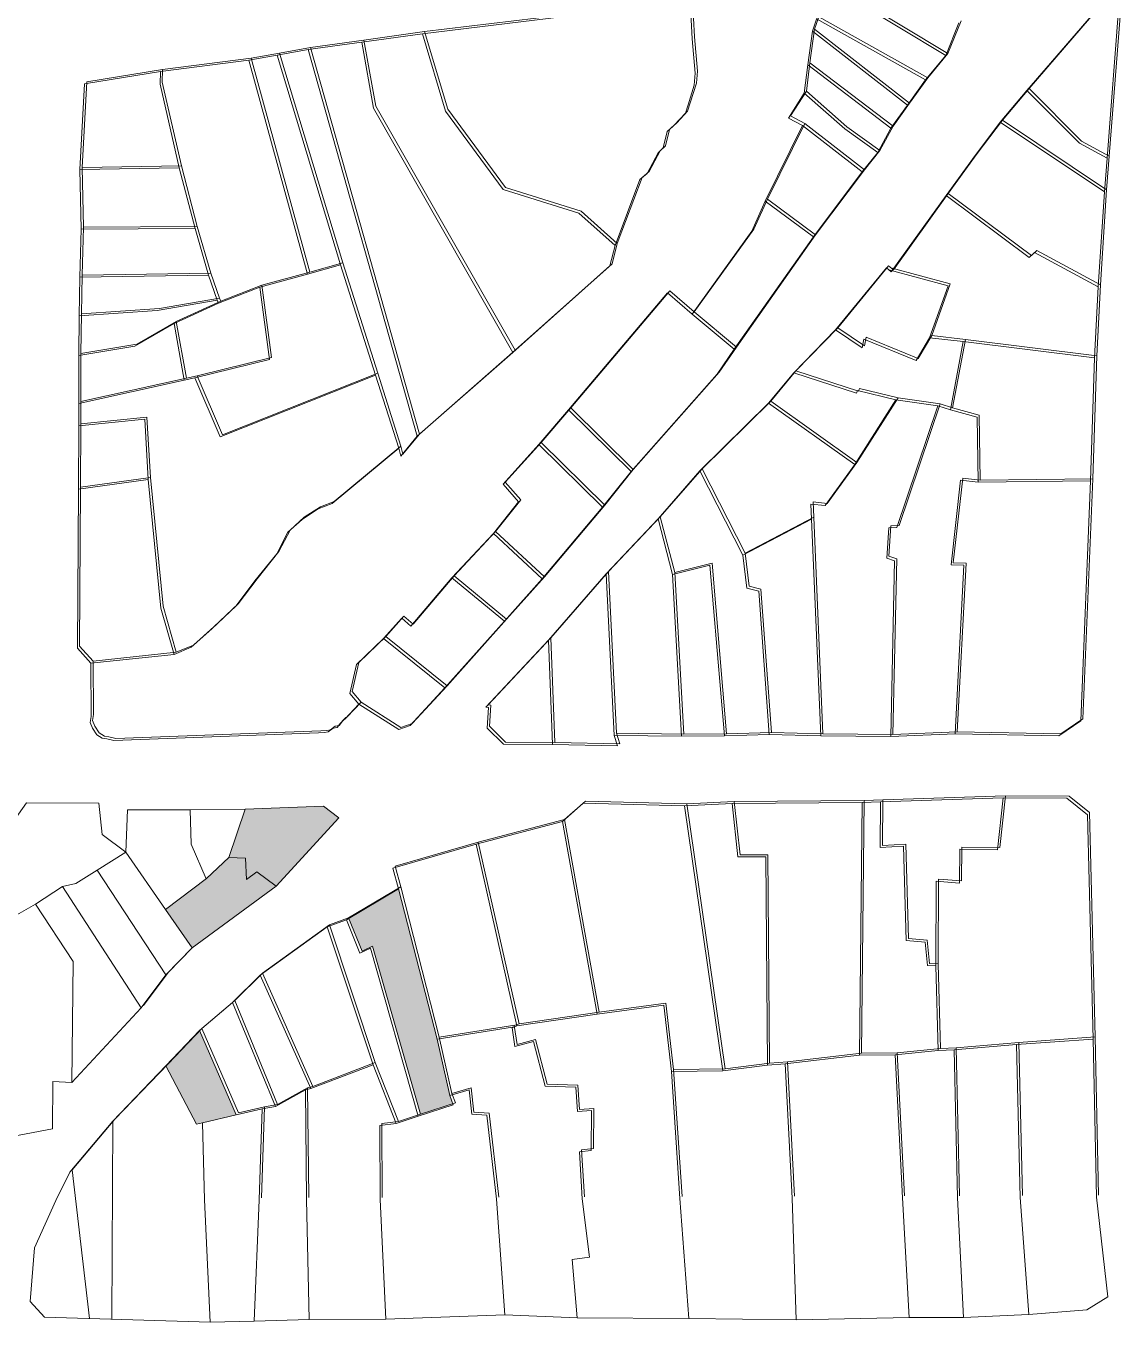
# Model space of a CAD drawing. Header units: millimetres. Extents: x 613231 to 614415, y 1317543 to 1318244.
# Drawn here: x 613948.9 to 614114, y 1317871.2 to 1318066.6 of the extents above; entities that cross this region are included whole.
import ezdxf

# ---------------------------------------------------------------- set-up
doc = ezdxf.new("R2010")
doc.units = ezdxf.units.MM
doc.layers.add('2', color=7, linetype='Continuous')
doc.layers.add('6', color=7, linetype='Continuous')
doc.layers.add('Nivel 2', color=7, linetype='Continuous', lineweight=0)

msp = doc.modelspace()

# ---------------------------------------------------------------- hatches: boundary and pattern name
h = msp.add_hatch(color=9)
h.dxf.hatch_style = 1
h.paths.add_polyline_path([(613975.07858, 1317915.10214), (613970.31751, 1317910.10386), (613970.00087, 1317909.77534), (613974.60751, 1317901.01186), (613975.52151, 1317901.21486), (613980.59951, 1317902.43186)])
h.paths.add_polyline_path([(613845.17951, 1317950.67386), (613828.61528, 1317951.17738), (613829.91451, 1317925.18586), (613845.67675, 1317926.22479)])
h = msp.add_hatch(color=9)
h.dxf.hatch_style = 1
h.paths.add_polyline_path([(613996.04551, 1317947.21786), (613993.76051, 1317948.94486), (613981.92851, 1317948.49186), (613979.46714, 1317941.24805), (613981.98714, 1317941.11805), (613982.12714, 1317937.88805), (613983.69714, 1317939.08805), (613986.62714, 1317936.88805)])
h = msp.add_hatch(color=7)
h.dxf.hatch_style = 1
h.paths.add_polyline_path([(613981.98714, 1317941.11805), (613979.46714, 1317941.24805), (613976.04947, 1317938.00279), (613976.0465, 1317938.00968), (613969.94968, 1317933.38998), (613973.95251, 1317927.62286), (613986.62714, 1317936.88805), (613983.69714, 1317939.08805), (613982.12714, 1317937.88805)])
h = msp.add_hatch(color=9)
h.dxf.hatch_style = 1
h.paths.add_polyline_path([(614005.08151, 1317936.49886), (613997.57528, 1317932.04624), (613999.56951, 1317927.10586), (614001.14351, 1317927.86786), (614008.34951, 1317902.52386), (614013.23842, 1317904.12079), (614012.79451, 1317905.36586), (614010.86651, 1317913.84686)])

# ---------------------------------------------------------------- linework, layer by layer
at = {"lineweight": 0}
msp.add_lwpolyline([(613986.62714, 1317936.88805), (613973.95251, 1317927.62286), (613969.94968, 1317933.38998), (613976.09714, 1317938.04805), (613979.46714, 1317941.24805), (613981.98714, 1317941.11805), (613982.12714, 1317937.88805), (613983.69714, 1317939.08805)], close=True, dxfattribs=at)
at = {"layer": '2', "color": 1, "lineweight": 0}
for p, q in [((614071.01951, 1318072.11986), (614087.57151, 1318062.15986)), ((614068.73351, 1318069.52986), (614067.46351, 1318065.82386)), ((614084.52451, 1318058.45386), (614068.09851, 1318067.67686)), ((614087.57151, 1318062.15986), (614089.55251, 1318067.08486)), ((614008.66051, 1318065.43786), (613999.52051, 1318064.17186)), ((614008.66051, 1318065.43786), (614012.16251, 1318053.75686)), ((614066.75151, 1318060.74486), (614067.46351, 1318065.82386)), ((614067.46351, 1318065.82386), (614081.78151, 1318054.64586)), ((613986.77451, 1318062.19586), (613991.44651, 1318063.05786)), ((613999.52051, 1318064.17186), (613991.44651, 1318063.05786)), ((613991.44651, 1318063.05786), (614007.88751, 1318004.75186)), ((613999.52051, 1318064.17186), (614001.29551, 1318054.21786)), ((613982.50851, 1318061.43586), (613969.15351, 1318059.71386)), ((613982.50851, 1318061.43586), (613986.77451, 1318062.19586)), ((613991.33851, 1318029.18486), (613982.50851, 1318061.43586)), ((613986.77451, 1318062.19586), (613996.31451, 1318030.60486)), ((614066.24351, 1318056.47986), (614066.75151, 1318060.74486)), ((614079.29251, 1318051.19386), (614066.75151, 1318060.74486)), ((614084.52451, 1318058.45386), (614087.57151, 1318062.15986)), ((613969.15351, 1318059.71386), (613969.10251, 1318057.83486)), ((613969.10251, 1318057.83486), (613971.99451, 1318045.18786)), ((614081.78151, 1318054.64586), (614084.52451, 1318058.45386)), ((614095.79551, 1318052.10186), (614099.80851, 1318056.87386)), ((614099.80851, 1318056.87386), (614107.72851, 1318048.94886)), ((614066.24351, 1318056.47986), (614063.85551, 1318052.72286)), ((614072.33551, 1318051.09486), (614066.24351, 1318056.47986)), ((614022.31151, 1318017.39186), (614001.29551, 1318054.21786)), ((614012.16251, 1318053.75686), (614020.84351, 1318041.92086)), ((614081.78151, 1318054.64586), (614079.29251, 1318051.19386)), ((614065.98851, 1318051.60486), (614060.34951, 1318040.17986)), ((614063.85551, 1318052.72286), (614065.98851, 1318051.60486)), ((614074.97451, 1318044.59286), (614065.98851, 1318051.60486)), ((614077.31151, 1318047.53786), (614072.33551, 1318051.09486)), ((614079.29251, 1318051.19386), (614077.31151, 1318047.53786)), ((614095.79551, 1318052.10186), (614091.98651, 1318047.07586)), ((614111.48451, 1318041.58386), (614095.79551, 1318052.10186)), ((614107.72851, 1318048.94886), (614111.89151, 1318046.66186)), ((614074.97451, 1318044.59286), (614077.31151, 1318047.53786)), ((614091.98651, 1318047.07586), (614087.61851, 1318041.03386)), ((613971.99451, 1318045.18786), (613957.01451, 1318044.93986)), ((613974.37951, 1318036.04686), (613971.99451, 1318045.18786)), ((614111.89151, 1318046.66186), (614111.48451, 1318041.58386)), ((613957.01451, 1318044.93986), (613957.21551, 1318035.95086)), ((614067.60951, 1318034.79486), (614074.97451, 1318044.59286)), ((614020.84351, 1318041.92086), (614032.26851, 1318038.36186)), ((614110.56751, 1318027.26286), (614111.48451, 1318041.58386)), ((614060.34951, 1318040.17986), (614058.31751, 1318035.66086)), ((614060.34951, 1318040.17986), (614067.60951, 1318034.79486)), ((614087.61851, 1318041.03386), (614079.33851, 1318029.50886)), ((614087.61851, 1318041.03386), (614100.15851, 1318031.68486)), ((614032.26851, 1318038.36186), (614037.70051, 1318033.48486)), ((613957.01151, 1318028.73986), (613957.21551, 1318035.95086)), ((613957.21551, 1318035.95086), (613974.37951, 1318036.04686)), ((613974.37951, 1318036.04686), (613976.40851, 1318029.03786)), ((614058.31751, 1318035.66086), (614049.32751, 1318023.17186)), ((614037.70051, 1318033.48486), (614036.93851, 1318030.43786)), ((614055.67351, 1318017.88786), (614067.60951, 1318034.79486)), ((614100.15851, 1318031.68486), (614100.97151, 1318032.44686)), ((614100.97151, 1318032.44686), (614110.56751, 1318027.26286)), ((613996.31451, 1318030.60486), (613991.33851, 1318029.18486)), ((614001.59251, 1318013.94586), (613996.31451, 1318030.60486)), ((614036.93851, 1318030.43786), (614022.31151, 1318017.39186)), ((614078.62851, 1318030.11886), (614070.95851, 1318020.77686)), ((614079.33851, 1318029.50886), (614078.62851, 1318030.11886)), ((614078.98351, 1318029.81386), (614087.92051, 1318027.42386)), ((613957.01151, 1318028.73986), (613956.90851, 1318022.89986)), ((613976.40851, 1318029.03786), (613957.01151, 1318028.73986)), ((613976.40851, 1318029.03786), (613977.72851, 1318025.27886)), ((613984.12751, 1318027.20686), (613991.33851, 1318029.18486)), ((614087.92051, 1318027.42386), (614085.12551, 1318019.60386)), ((613977.93151, 1318024.82186), (613984.12751, 1318027.20686)), ((613984.12751, 1318027.20686), (613985.59751, 1318016.28786)), ((614045.62051, 1318026.37186), (614030.68851, 1318008.70486)), ((614049.32751, 1318023.17186), (614045.62051, 1318026.37186)), ((614110.56751, 1318027.26286), (614110.00751, 1318016.54786)), ((613956.90851, 1318022.89986), (613968.68951, 1318023.70786)), ((613968.68951, 1318023.70786), (613977.72851, 1318025.27886)), ((613977.93151, 1318024.82186), (613971.22851, 1318021.72686)), ((613977.72851, 1318025.27886), (613977.93151, 1318024.82186)), ((613956.85651, 1318016.90686), (613956.90851, 1318022.89986)), ((613971.22851, 1318021.72686), (613965.28651, 1318018.32586)), ((613972.74951, 1318013.19386), (613971.22851, 1318021.72686)), ((614055.67351, 1318017.88786), (614049.32751, 1318023.17186)), ((614064.66051, 1318014.27886), (614070.95851, 1318020.77686)), ((614070.95851, 1318020.77686), (614074.96951, 1318018.08386)), ((614083.09451, 1318016.15086), (614085.12551, 1318019.60386)), ((614085.12551, 1318019.60386), (614090.20351, 1318019.04386)), ((613965.28651, 1318018.32586), (613956.85651, 1318016.90686)), ((614053.08351, 1318014.07986), (614055.67351, 1318017.88786)), ((614074.96951, 1318018.08386), (614075.22351, 1318019.35386)), ((614075.22351, 1318019.35386), (614083.09451, 1318016.15086)), ((614090.20351, 1318019.04386), (614088.27251, 1318008.73486)), ((614110.00751, 1318016.54786), (614090.20351, 1318019.04386)), ((613956.85651, 1318016.90686), (613956.85551, 1318009.69586)), ((613985.59751, 1318016.28786), (613974.37451, 1318013.54886)), ((614007.88751, 1318004.75186), (614022.31151, 1318017.39186)), ((614109.39451, 1317998.01186), (614110.00751, 1318016.54786)), ((613978.18151, 1318004.66086), (614001.59251, 1318013.94586)), ((614001.59251, 1318013.94586), (614005.09451, 1318002.92386)), ((614040.13151, 1317999.40786), (614053.08351, 1318014.07986)), ((614060.85151, 1318009.70986), (614064.66051, 1318014.27886)), ((614064.66051, 1318014.27886), (614074.10551, 1318011.22886)), ((613956.85551, 1318009.69586), (613972.74951, 1318013.19386)), ((613974.37451, 1318013.54886), (613972.74951, 1318013.19386)), ((613974.37451, 1318013.54886), (613978.18151, 1318004.66086)), ((614080.04651, 1318010.21086), (614073.84951, 1318000.46186)), ((614074.10551, 1318011.22886), (614074.25751, 1318011.63486)), ((614074.25751, 1318011.63486), (614080.04651, 1318010.21086)), ((614086.39351, 1318009.34486), (614080.04651, 1318010.21086)), ((613956.85451, 1318006.29286), (613956.85551, 1318009.69586)), ((614030.68851, 1318008.70486), (614026.21851, 1318003.47586)), ((614030.68851, 1318008.70486), (614040.13151, 1317999.40786)), ((614060.85151, 1318009.70986), (614050.49051, 1317999.50586)), ((614073.84951, 1318000.46186), (614060.85151, 1318009.70986)), ((614086.39351, 1318009.34486), (614080.19451, 1317990.96386)), ((614088.27251, 1318008.73486), (614086.39351, 1318009.34486)), ((614088.27251, 1318008.73486), (614092.28351, 1318007.61586)), ((613956.80151, 1317996.74586), (613956.85451, 1318006.29286)), ((613956.85451, 1318006.29286), (613966.80751, 1318007.30486)), ((613966.80751, 1318007.30486), (613967.31351, 1317998.21486)), ((614092.43451, 1317997.81486), (614092.28351, 1318007.61586)), ((614007.88751, 1318004.75186), (614005.39851, 1318001.75586)), ((614005.39851, 1318001.75586), (614005.09451, 1318002.92386)), ((614026.21851, 1318003.47586), (614020.83451, 1317997.53586)), ((614026.21851, 1318003.47586), (614035.81451, 1317994.02586)), ((614069.37951, 1317994.31886), (614073.84951, 1318000.46186)), ((613956.80151, 1317996.74586), (613967.31351, 1317998.21486)), ((613967.31351, 1317998.21486), (613969.23951, 1317978.81486)), ((614035.81451, 1317994.02586), (614040.13151, 1317999.40786)), ((614050.49051, 1317999.50586), (614044.19251, 1317992.29686)), ((614050.49051, 1317999.50586), (614056.98751, 1317986.80686)), ((614088.36951, 1317985.37386), (614089.79351, 1317998.12086)), ((614089.79351, 1317998.12086), (614092.43451, 1317997.81486)), ((613956.64551, 1317972.77586), (613956.80151, 1317996.74586)), ((614020.83451, 1317997.53586), (614023.17051, 1317994.84286)), ((614092.43451, 1317997.81486), (614109.39451, 1317998.01186)), ((614023.17051, 1317994.84286), (614019.36051, 1317990.07086)), ((614067.34751, 1317992.23786), (614067.24651, 1317994.52286)), ((614067.24651, 1317994.52286), (614069.37951, 1317994.31886)), ((614026.72251, 1317983.26286), (614035.81451, 1317994.02586)), ((614044.19251, 1317992.29686), (614036.37051, 1317984.02186)), ((614044.19251, 1317992.29686), (614046.37451, 1317983.91686)), ((614056.98751, 1317986.80686), (614067.34751, 1317992.23786)), ((614067.34751, 1317992.23786), (614068.71251, 1317959.58286)), ((614078.97651, 1317990.91286), (614078.67051, 1317986.34286)), ((614080.19451, 1317990.96386), (614078.97651, 1317990.91286)), ((614019.36051, 1317990.07086), (614013.11351, 1317983.36986)), ((614019.36051, 1317990.07086), (614026.72251, 1317983.26286)), ((614057.59651, 1317981.82986), (614056.98751, 1317986.80686)), ((614046.37451, 1317983.91686), (614052.01151, 1317985.28586)), ((614052.01151, 1317985.28586), (614054.18951, 1317959.58786)), ((614078.67051, 1317986.34286), (614079.83851, 1317985.93586)), ((614079.83851, 1317985.93586), (614079.27451, 1317959.47786)), ((614090.29851, 1317985.32286), (614088.36951, 1317985.37386)), ((614088.97351, 1317959.88086), (614090.29851, 1317985.32286)), ((614013.11351, 1317983.36986), (614006.91751, 1317976.10986)), ((614013.11351, 1317983.36986), (614021.03451, 1317976.86686)), ((614021.03451, 1317976.86686), (614026.72251, 1317983.26286)), ((614036.37051, 1317984.02186), (614027.68551, 1317974.01986)), ((614036.37051, 1317984.02186), (614037.58451, 1317959.64486)), ((614047.74051, 1317959.53986), (614046.37451, 1317983.91686)), ((614059.37351, 1317981.37286), (614057.59651, 1317981.82986)), ((614060.94351, 1317959.78886), (614059.37351, 1317981.37286)), ((613969.23951, 1317978.81486), (613971.21851, 1317971.85686)), ((614005.54651, 1317977.32886), (614002.80351, 1317974.23186)), ((614006.91751, 1317976.10986), (614005.54651, 1317977.32886)), ((614012.04451, 1317966.81486), (614021.03451, 1317976.86686)), ((613958.67551, 1317970.54086), (613956.64551, 1317972.77586)), ((614002.80351, 1317974.23186), (613998.74051, 1317970.32286)), ((614002.80351, 1317974.23186), (614012.04451, 1317966.81486)), ((614027.68551, 1317974.01986), (614028.29251, 1317958.27686)), ((613971.21851, 1317971.85686), (613958.67551, 1317970.54086)), ((613998.74051, 1317970.32286), (613997.72451, 1317965.95586)), ((613997.72451, 1317965.95586), (613999.09551, 1317964.33086)), ((614037.58451, 1317959.64486), (614047.74051, 1317959.53986)), ((614038.09251, 1317958.06986), (614037.58451, 1317959.64486)), ((614047.74051, 1317959.53986), (614054.18951, 1317959.58786)), ((614054.18951, 1317959.58786), (614060.94351, 1317959.78886)), ((614060.94351, 1317959.78886), (614068.71251, 1317959.58286)), ((614068.71251, 1317959.58286), (614079.27451, 1317959.47786)), ((614079.27451, 1317959.47786), (614088.97351, 1317959.88086)), ((614028.29251, 1317958.27686), (614038.09251, 1317958.06986)), ((613947.14451, 1317946.92986), (613948.97251, 1317949.46886)), ((613948.97251, 1317949.46886), (613959.89051, 1317949.41386)), ((613959.89051, 1317949.41386), (613960.39751, 1317944.69086)), ((614029.76251, 1317946.64686), (614032.91151, 1317949.43886)), ((614032.91151, 1317949.43886), (614048.19551, 1317949.02686)), ((614048.19551, 1317949.02686), (614055.35551, 1317949.37986)), ((614074.95651, 1317949.52586), (614055.35551, 1317949.37986)), ((614055.35551, 1317949.37986), (614056.21751, 1317941.30486)), ((614074.95651, 1317949.52586), (614074.54351, 1317911.43786)), ((614077.74951, 1317949.62586), (614074.95651, 1317949.52586)), ((614077.69751, 1317942.71986), (614077.74951, 1317949.62586)), ((614077.74951, 1317949.62586), (614096.23351, 1317950.22886)), ((614096.23351, 1317950.22886), (614095.36851, 1317942.40886)), ((613963.95151, 1317942.04886), (613964.20651, 1317948.39686)), ((613964.20651, 1317948.39686), (613973.65151, 1317948.39386)), ((613973.65151, 1317948.39386), (613981.92851, 1317948.49186)), ((613973.65151, 1317948.39386), (613973.80251, 1317943.21386)), ((613981.92851, 1317948.49186), (613979.46714, 1317941.24805)), ((614053.97751, 1317909.05786), (614048.19551, 1317949.02686)), ((614029.76251, 1317946.64686), (614016.76251, 1317943.24886)), ((614034.98751, 1317917.59686), (614029.76251, 1317946.64686)), ((613960.39751, 1317944.69086), (613963.95151, 1317942.04886)), ((613959.63451, 1317939.30786), (613963.95151, 1317942.04886)), ((613969.94968, 1317933.38998), (613963.95151, 1317942.04886)), ((613973.80251, 1317943.21386), (613976.0465, 1317938.00968)), ((614004.21951, 1317939.59686), (614016.76251, 1317943.24886)), ((614016.76251, 1317943.24886), (614022.90151, 1317915.82386)), ((614081.20151, 1317942.92186), (614077.69751, 1317942.71986)), ((614081.60451, 1317928.70186), (614081.20151, 1317942.92186)), ((614089.68151, 1317942.46086), (614089.62951, 1317937.38286)), ((614095.36851, 1317942.40886), (614089.68151, 1317942.46086)), ((614005.08151, 1317936.49886), (614004.21951, 1317939.59686)), ((614056.21751, 1317941.30486), (614060.43251, 1317941.30386)), ((614060.43251, 1317941.30386), (614060.68051, 1317909.91886)), ((613959.63451, 1317939.30786), (613956.38451, 1317937.32886)), ((613969.99051, 1317923.56186), (613959.63451, 1317939.30786)), ((614086.12551, 1317937.63786), (614086.07251, 1317924.89086)), ((614089.62951, 1317937.38286), (614086.12551, 1317937.63786)), ((613954.40351, 1317936.87286), (613950.34151, 1317934.18186)), ((613956.38451, 1317937.32886), (613954.40351, 1317936.87286)), ((613954.40351, 1317936.87286), (613966.28251, 1317918.58586)), ((614005.08151, 1317936.49886), (613997.21051, 1317931.82986)), ((614010.86651, 1317913.84686), (614005.08151, 1317936.49886)), ((613950.34151, 1317934.18186), (613934.64851, 1317925.24986)), ((613950.34151, 1317934.18186), (613956.02651, 1317925.54686)), ((613994.31551, 1317930.76386), (613997.21051, 1317931.82986)), ((613997.21051, 1317931.82986), (613999.24051, 1317926.80086)), ((613984.20851, 1317923.50586), (613994.31551, 1317930.76386)), ((613994.31551, 1317930.76386), (614001.21751, 1317909.99086)), ((614084.44851, 1317928.44686), (614081.60451, 1317928.70186)), ((614084.80351, 1317924.94286), (614084.44851, 1317928.44686)), ((613973.95251, 1317927.62286), (613969.99051, 1317923.56186)), ((613999.24051, 1317926.80086), (614000.81451, 1317927.56286)), ((614000.81451, 1317927.56286), (614008.02051, 1317902.21886)), ((613956.02651, 1317925.54686), (613955.82051, 1317907.31586)), ((614086.07251, 1317924.89086), (614084.80351, 1317924.94286)), ((614086.07251, 1317924.89086), (614086.42551, 1317912.14486)), ((613966.28251, 1317918.58586), (613969.99051, 1317923.56186)), ((613980.04451, 1317919.34286), (613984.20851, 1317923.50586)), ((613991.82251, 1317906.38886), (613984.20851, 1317923.50586)), ((613955.82051, 1317907.31586), (613966.28251, 1317918.58586)), ((613980.04451, 1317919.34286), (613975.06651, 1317915.12986)), ((613986.49051, 1317903.69886), (613980.04451, 1317919.34286)), ((614045.04151, 1317918.96386), (614034.98751, 1317917.59686)), ((614046.20751, 1317908.95886), (614045.04151, 1317918.96386)), ((614022.90151, 1317915.82386), (614034.98751, 1317917.59686)), ((613975.06651, 1317915.12986), (613969.98851, 1317909.79886)), ((613975.06651, 1317915.12986), (613980.59951, 1317902.43186)), ((614022.54551, 1317915.69686), (614010.86651, 1317913.84686)), ((614022.90151, 1317915.82386), (614022.19051, 1317915.56986)), ((614022.19051, 1317915.56986), (614022.59651, 1317912.72586)), ((614010.86651, 1317913.84686), (614012.79451, 1317905.36586)), ((614022.59651, 1317912.72586), (614025.38951, 1317913.48686)), ((614025.38951, 1317913.48686), (614027.16551, 1317906.73186)), ((614079.92551, 1317911.48686), (614086.42551, 1317912.14486)), ((614086.42551, 1317912.14486), (614088.81251, 1317912.24486)), ((614088.81251, 1317912.24486), (614098.25751, 1317913.05386)), ((614109.78451, 1317913.86286), (614098.25751, 1317913.05386)), ((614063.37151, 1317910.12086), (614074.54351, 1317911.43786)), ((614074.54351, 1317911.43786), (614079.92551, 1317911.48686)), ((613969.98851, 1317909.79886), (613961.96351, 1317901.47286)), ((613969.98851, 1317909.79886), (613974.60751, 1317901.01186)), ((614001.21751, 1317909.99086), (613991.82251, 1317906.38886)), ((614004.71951, 1317901.10286), (614001.21751, 1317909.99086)), ((614053.97751, 1317909.05786), (614046.20751, 1317908.95886)), ((614060.68051, 1317909.91886), (614053.97751, 1317909.05786)), ((614060.68051, 1317909.91886), (614063.37151, 1317910.12086)), ((613952.87351, 1317900.30886), (613952.92551, 1317907.46886)), ((613952.92551, 1317907.46886), (613955.82051, 1317907.31586)), ((613991.82251, 1317906.38886), (613991.01051, 1317906.18586)), ((614027.16551, 1317906.73186), (614031.78651, 1317906.57786)), ((614031.78651, 1317906.57786), (614032.03951, 1317902.92086)), ((613991.01051, 1317906.18586), (613986.49051, 1317903.69886)), ((614012.79451, 1317905.36586), (614015.68851, 1317906.17686)), ((614013.30151, 1317903.94386), (614012.79451, 1317905.36586)), ((614015.68851, 1317906.17686), (614016.09451, 1317902.52086)), ((613975.52151, 1317901.21486), (613980.59951, 1317902.43186)), ((613980.59951, 1317902.43186), (613984.50951, 1317903.34386)), ((613984.50951, 1317903.34386), (613986.49051, 1317903.69886)), ((614008.02051, 1317902.21886), (614013.30151, 1317903.94386)), ((614016.09451, 1317902.52086), (614018.37951, 1317902.36686)), ((614032.03951, 1317902.92086), (614034.17151, 1317903.07286)), ((614034.17151, 1317903.07286), (614034.12051, 1317897.02986)), ((613961.96351, 1317901.47286), (613955.51251, 1317893.80686)), ((613974.60751, 1317901.01186), (613975.52151, 1317901.21486)), ((614004.71951, 1317901.10286), (614002.23151, 1317900.79886)), ((614008.02051, 1317902.21886), (614004.71951, 1317901.10286)), ((613942.31151, 1317898.33186), (613952.87351, 1317900.30886)), ((614034.12051, 1317897.02986), (614032.34251, 1317896.82686)), ((613976.65751, 1317871.18286), (613975.82251, 1317889.59386)), ((613983.32051, 1317871.30186), (613984.04951, 1317889.61886)), ((613991.61051, 1317871.57686), (613991.20951, 1317889.64086)), ((614003.15651, 1317871.60486), (614002.27951, 1317889.67386)), ((614021.10951, 1317872.25986), (614019.84851, 1317889.72686)), ((614033.86251, 1317880.98186), (614032.74751, 1317889.76486)), ((614048.83051, 1317871.71986), (614047.47351, 1317889.80986)), ((614065.00551, 1317871.50586), (614064.43351, 1317889.86086)), ((614082.04351, 1317871.85286), (614081.03851, 1317889.90986)), ((614090.23251, 1317871.87386), (614089.31651, 1317889.93486)), ((614100.09951, 1317872.30486), (614098.81251, 1317889.96386)), ((614031.21851, 1317880.61886), (614033.86251, 1317880.98186)), ((614031.99551, 1317871.82986), (614031.21851, 1317880.61886)), ((613976.65751, 1317871.18286), (613983.32051, 1317871.30186)), ((613983.32051, 1317871.30186), (613991.61051, 1317871.57686)), ((613991.61051, 1317871.57686), (614003.15651, 1317871.60486)), ((614003.15651, 1317871.60486), (614021.10951, 1317872.25986)), ((614021.10951, 1317872.25986), (614031.99551, 1317871.82986)), ((614031.99551, 1317871.82986), (614048.83051, 1317871.71986)), ((614048.83051, 1317871.71986), (614065.00551, 1317871.50586)), ((614065.00551, 1317871.50586), (614082.04351, 1317871.85286)), ((614082.04351, 1317871.85286), (614090.23251, 1317871.87386)), ((614090.23251, 1317871.87386), (614100.09951, 1317872.30486))]:
    msp.add_line(p, q, dxfattribs=at)
for points in [[(614099.80851, 1318056.87386), (614111.74451, 1318070.73386), (614113.67351, 1318069.66686), (614111.89151, 1318046.66186)], [(614008.66051, 1318065.43786), (614049.03151, 1318070.34986), (614049.33551, 1318064.66186), (614049.79151, 1318059.48186), (614049.63851, 1318057.65386), (614048.72351, 1318054.70886), (614048.31751, 1318053.43886), (614046.69251, 1318051.71286), (614045.57451, 1318050.69786), (614044.96451, 1318048.20986), (614044.20351, 1318047.44786), (614042.52651, 1318044.35086), (614041.46051, 1318043.43686), (614037.70051, 1318033.48486)], [(613957.01451, 1318044.93986), (613957.72751, 1318057.88986), (613969.15351, 1318059.71386)], [(614005.09451, 1318002.92386), (613995.03851, 1317994.59886), (613992.95651, 1317993.78786), (613990.51851, 1317992.21386), (613988.38551, 1317990.28486), (613986.70951, 1317987.03586), (613983.40751, 1317982.92286), (613980.56351, 1317979.16586), (613976.90651, 1317975.71386), (613973.80851, 1317972.92186), (613971.21851, 1317971.85686)], [(614109.39451, 1317998.01186), (614107.91451, 1317961.85386), (614104.61351, 1317959.56986), (614088.97351, 1317959.88086)], [(614027.68551, 1317974.01986), (614018.23851, 1317963.91786), (614018.64551, 1317963.86686), (614018.44151, 1317960.71786), (614020.87851, 1317958.33086), (614028.29251, 1317958.27686)], [(613958.67551, 1317970.54086), (613958.72551, 1317962.46586), (613958.57251, 1317961.60286), (613958.92751, 1317960.73886), (613959.58751, 1317959.72286), (613960.40051, 1317959.21486), (613961.06051, 1317959.11386), (613962.12651, 1317958.85886), (613993.00051, 1317960.01586), (613993.91451, 1317960.06686), (613994.47351, 1317960.16786), (613995.18451, 1317960.72586), (613995.79351, 1317960.82786), (613996.30151, 1317961.48786), (613996.80951, 1317962.04586), (613996.96151, 1317962.09686), (613999.09551, 1317964.33086)], [(613999.09551, 1317964.33086), (614005.08651, 1317960.51986), (614006.81251, 1317961.12886), (614012.04451, 1317966.81486)], [(614096.23351, 1317950.22886), (614105.83051, 1317950.17486), (614108.92751, 1317947.68486), (614109.78451, 1317913.86286)], [(613981.92851, 1317948.49186), (613993.76051, 1317948.94486), (613996.04551, 1317947.21786), (613986.62714, 1317936.88805)], [(613953.38051, 1317889.52686), (613950.19151, 1317882.39886), (613949.54351, 1317874.26586), (613951.68351, 1317871.93386), (613976.65751, 1317871.18286)], [(614110.28851, 1317889.99786), (614111.99651, 1317874.97686), (614108.84651, 1317873.03786), (614100.09951, 1317872.30486)]]:
    msp.add_lwpolyline(points, dxfattribs=at)
at = {"layer": '6', "color": 1, "lineweight": 0}
for p, q in [((614088.81251, 1317912.24486), (614089.31651, 1317889.93486)), ((614098.25751, 1317913.05386), (614098.81251, 1317889.96386)), ((614109.78451, 1317913.86286), (614110.28851, 1317889.99786)), ((614079.92551, 1317911.48686), (614081.03851, 1317889.90986)), ((614046.20751, 1317908.95886), (614047.47351, 1317889.80986)), ((614063.37151, 1317910.12086), (614064.43351, 1317889.86086)), ((613991.01051, 1317906.18586), (613991.20951, 1317889.64086)), ((613984.50951, 1317903.34386), (613984.04951, 1317889.61886)), ((614018.37951, 1317902.36686), (614019.84851, 1317889.72686)), ((613961.96351, 1317901.47286), (613961.83081, 1317871.62871)), ((613975.52151, 1317901.21486), (613975.82251, 1317889.59386)), ((614002.23151, 1317900.79886), (614002.27951, 1317889.67386)), ((614032.34251, 1317896.82686), (614032.74751, 1317889.76486)), ((613955.51251, 1317893.80686), (613953.38051, 1317889.52686))]:
    msp.add_line(p, q, dxfattribs=at)
at = {"layer": 'Nivel 2', "color": 1, "lineweight": 0}
for p, q in [((614071.34851, 1318072.42486), (614087.90051, 1318062.46486)), ((614069.06251, 1318069.83486), (614067.79251, 1318066.12886)), ((614084.85351, 1318058.75886), (614068.42751, 1318067.98186)), ((614087.90051, 1318062.46486), (614089.88151, 1318067.38986)), ((614008.98951, 1318065.74286), (613999.84951, 1318064.47686)), ((614008.98951, 1318065.74286), (614012.49151, 1318054.06186)), ((614067.08051, 1318061.04986), (614067.79251, 1318066.12886)), ((614067.79251, 1318066.12886), (614082.11051, 1318054.95086)), ((613987.10351, 1318062.50086), (613991.77551, 1318063.36286)), ((613999.84951, 1318064.47686), (613991.77551, 1318063.36286)), ((613991.77551, 1318063.36286), (614008.21651, 1318005.05686)), ((613999.84951, 1318064.47686), (614001.62451, 1318054.52286)), ((613982.83751, 1318061.74086), (613969.48251, 1318060.01886)), ((613982.83751, 1318061.74086), (613987.10351, 1318062.50086)), ((613991.66751, 1318029.48986), (613982.83751, 1318061.74086)), ((613987.10351, 1318062.50086), (613996.64351, 1318030.90986)), ((614066.57251, 1318056.78486), (614067.08051, 1318061.04986)), ((614079.62151, 1318051.49886), (614067.08051, 1318061.04986)), ((614084.85351, 1318058.75886), (614087.90051, 1318062.46486)), ((613969.48251, 1318060.01886), (613969.43151, 1318058.13986)), ((614082.11051, 1318054.95086), (614084.85351, 1318058.75886)), ((613969.43151, 1318058.13986), (613972.32351, 1318045.49286)), ((614066.57251, 1318056.78486), (614064.18451, 1318053.02786)), ((614072.66451, 1318051.39986), (614066.57251, 1318056.78486)), ((614096.12451, 1318052.40686), (614100.13751, 1318057.17886)), ((614100.13751, 1318057.17886), (614108.05751, 1318049.25386)), ((614082.11051, 1318054.95086), (614079.62151, 1318051.49886)), ((614022.64051, 1318017.69686), (614001.62451, 1318054.52286)), ((614012.49151, 1318054.06186), (614021.17251, 1318042.22586)), ((614064.18451, 1318053.02786), (614066.31751, 1318051.90986)), ((614066.31751, 1318051.90986), (614060.67851, 1318040.48486)), ((614075.30351, 1318044.89786), (614066.31751, 1318051.90986)), ((614077.64051, 1318047.84286), (614072.66451, 1318051.39986)), ((614079.62151, 1318051.49886), (614077.64051, 1318047.84286)), ((614096.12451, 1318052.40686), (614092.31551, 1318047.38086)), ((614111.81351, 1318041.88886), (614096.12451, 1318052.40686)), ((614108.05751, 1318049.25386), (614112.22051, 1318046.96686)), ((614075.30351, 1318044.89786), (614077.64051, 1318047.84286)), ((614092.31551, 1318047.38086), (614087.94751, 1318041.33886)), ((614112.22051, 1318046.96686), (614111.81351, 1318041.88886)), ((613972.32351, 1318045.49286), (613957.34351, 1318045.24486)), ((613957.34351, 1318045.24486), (613957.54451, 1318036.25586)), ((613974.70851, 1318036.35186), (613972.32351, 1318045.49286)), ((614067.93851, 1318035.09986), (614075.30351, 1318044.89786)), ((614021.17251, 1318042.22586), (614032.59751, 1318038.66686)), ((614087.94751, 1318041.33886), (614079.66751, 1318029.81386)), ((614087.94751, 1318041.33886), (614100.48751, 1318031.98986)), ((614110.89651, 1318027.56786), (614111.81351, 1318041.88886)), ((614060.67851, 1318040.48486), (614058.64651, 1318035.96586)), ((614060.67851, 1318040.48486), (614067.93851, 1318035.09986)), ((614032.59751, 1318038.66686), (614038.02951, 1318033.78986)), ((613957.34051, 1318029.04486), (613957.54451, 1318036.25586)), ((613957.54451, 1318036.25586), (613974.70851, 1318036.35186)), ((613974.70851, 1318036.35186), (613976.73751, 1318029.34286)), ((614058.64651, 1318035.96586), (614049.65651, 1318023.47686)), ((614038.02951, 1318033.78986), (614037.26751, 1318030.74286)), ((614056.00251, 1318018.19286), (614067.93851, 1318035.09986)), ((614100.48751, 1318031.98986), (614101.30051, 1318032.75186)), ((614101.30051, 1318032.75186), (614110.89651, 1318027.56786)), ((613984.45651, 1318027.51186), (613991.66751, 1318029.48986)), ((613996.64351, 1318030.90986), (613991.66751, 1318029.48986)), ((614001.92151, 1318014.25086), (613996.64351, 1318030.90986)), ((614037.26751, 1318030.74286), (614022.64051, 1318017.69686)), ((614078.95751, 1318030.42386), (614071.28751, 1318021.08186)), ((614079.66751, 1318029.81386), (614078.95751, 1318030.42386)), ((614079.31251, 1318030.11886), (614088.24951, 1318027.72886)), ((613957.34051, 1318029.04486), (613957.23751, 1318023.20486)), ((613976.73751, 1318029.34286), (613957.34051, 1318029.04486)), ((613976.73751, 1318029.34286), (613978.05751, 1318025.58386)), ((613978.26051, 1318025.12686), (613984.45651, 1318027.51186)), ((613984.45651, 1318027.51186), (613985.92651, 1318016.59286)), ((614088.24951, 1318027.72886), (614085.45451, 1318019.90886)), ((614110.89651, 1318027.56786), (614110.33651, 1318016.85286)), ((613969.01851, 1318024.01286), (613978.05751, 1318025.58386)), ((613978.05751, 1318025.58386), (613978.26051, 1318025.12686)), ((614045.94951, 1318026.67686), (614031.01751, 1318009.00986)), ((614049.65651, 1318023.47686), (614045.94951, 1318026.67686)), ((613957.23751, 1318023.20486), (613969.01851, 1318024.01286)), ((613978.26051, 1318025.12686), (613971.55751, 1318022.03186)), ((613957.18551, 1318017.21186), (613957.23751, 1318023.20486)), ((613971.55751, 1318022.03186), (613965.61551, 1318018.63086)), ((613973.07851, 1318013.49886), (613971.55751, 1318022.03186)), ((614056.00251, 1318018.19286), (614049.65651, 1318023.47686)), ((614064.98951, 1318014.58386), (614071.28751, 1318021.08186)), ((614071.28751, 1318021.08186), (614075.29851, 1318018.38886)), ((614075.29851, 1318018.38886), (614075.55251, 1318019.65886)), ((614075.55251, 1318019.65886), (614083.42351, 1318016.45586)), ((614083.42351, 1318016.45586), (614085.45451, 1318019.90886)), ((614085.45451, 1318019.90886), (614090.53251, 1318019.34886)), ((613965.61551, 1318018.63086), (613957.18551, 1318017.21186)), ((614008.21651, 1318005.05686), (614022.64051, 1318017.69686)), ((614053.41251, 1318014.38486), (614056.00251, 1318018.19286)), ((614090.53251, 1318019.34886), (614088.60151, 1318009.03986)), ((614110.33651, 1318016.85286), (614090.53251, 1318019.34886)), ((613957.18551, 1318017.21186), (613957.18451, 1318010.00086)), ((613985.92651, 1318016.59286), (613974.70351, 1318013.85386)), ((614109.72351, 1317998.31686), (614110.33651, 1318016.85286)), ((613974.70351, 1318013.85386), (613973.07851, 1318013.49886)), ((613974.70351, 1318013.85386), (613978.51051, 1318004.96586)), ((613978.51051, 1318004.96586), (614001.92151, 1318014.25086)), ((614001.92151, 1318014.25086), (614005.42351, 1318003.22886)), ((614040.46051, 1317999.71286), (614053.41251, 1318014.38486)), ((614061.18051, 1318010.01486), (614064.98951, 1318014.58386)), ((614064.98951, 1318014.58386), (614074.43451, 1318011.53386)), ((613957.18451, 1318010.00086), (613973.07851, 1318013.49886)), ((614074.43451, 1318011.53386), (614074.58651, 1318011.93986)), ((614074.58651, 1318011.93986), (614080.37551, 1318010.51586)), ((613957.18351, 1318006.59786), (613957.18451, 1318010.00086)), ((614061.18051, 1318010.01486), (614050.81951, 1317999.81086)), ((614074.17851, 1318000.76686), (614061.18051, 1318010.01486)), ((614080.37551, 1318010.51586), (614074.17851, 1318000.76686)), ((614086.72251, 1318009.64986), (614080.37551, 1318010.51586)), ((614031.01751, 1318009.00986), (614026.54751, 1318003.78086)), ((614031.01751, 1318009.00986), (614040.46051, 1317999.71286)), ((614086.72251, 1318009.64986), (614080.52351, 1317991.26886)), ((614088.60151, 1318009.03986), (614086.72251, 1318009.64986)), ((614088.60151, 1318009.03986), (614092.61251, 1318007.92086)), ((614092.76351, 1317998.11986), (614092.61251, 1318007.92086)), ((613957.13051, 1317997.05086), (613957.18351, 1318006.59786)), ((613957.18351, 1318006.59786), (613967.13651, 1318007.60986)), ((613967.13651, 1318007.60986), (613967.64251, 1317998.51986)), ((614008.21651, 1318005.05686), (614005.72751, 1318002.06086)), ((614005.72751, 1318002.06086), (614005.42351, 1318003.22886)), ((614026.54751, 1318003.78086), (614021.16351, 1317997.84086)), ((614026.54751, 1318003.78086), (614036.14351, 1317994.33086)), ((614069.70851, 1317994.62386), (614074.17851, 1318000.76686)), ((613957.13051, 1317997.05086), (613967.64251, 1317998.51986)), ((613967.64251, 1317998.51986), (613969.56851, 1317979.11986)), ((614036.14351, 1317994.33086), (614040.46051, 1317999.71286)), ((614050.81951, 1317999.81086), (614044.52151, 1317992.60186)), ((614050.81951, 1317999.81086), (614057.31651, 1317987.11186)), ((614088.69851, 1317985.67886), (614090.12251, 1317998.42586)), ((614090.12251, 1317998.42586), (614092.76351, 1317998.11986)), ((614092.76351, 1317998.11986), (614109.72351, 1317998.31686)), ((613956.97451, 1317973.08086), (613957.13051, 1317997.05086)), ((614021.16351, 1317997.84086), (614023.49951, 1317995.14786)), ((614023.49951, 1317995.14786), (614019.68951, 1317990.37586)), ((614027.05151, 1317983.56786), (614036.14351, 1317994.33086)), ((614067.57551, 1317994.82786), (614069.70851, 1317994.62386)), ((614067.67651, 1317992.54286), (614067.57551, 1317994.82786)), ((614044.52151, 1317992.60186), (614036.69951, 1317984.32686)), ((614044.52151, 1317992.60186), (614046.70351, 1317984.22186)), ((614057.31651, 1317987.11186), (614067.67651, 1317992.54286)), ((614067.67651, 1317992.54286), (614069.04151, 1317959.88786)), ((614019.68951, 1317990.37586), (614013.44251, 1317983.67486)), ((614019.68951, 1317990.37586), (614027.05151, 1317983.56786)), ((614079.30551, 1317991.21786), (614078.99951, 1317986.64786)), ((614080.52351, 1317991.26886), (614079.30551, 1317991.21786)), ((614057.92551, 1317982.13486), (614057.31651, 1317987.11186)), ((614078.99951, 1317986.64786), (614080.16751, 1317986.24086)), ((614046.70351, 1317984.22186), (614052.34051, 1317985.59086)), ((614052.34051, 1317985.59086), (614054.51851, 1317959.89286)), ((614080.16751, 1317986.24086), (614079.60351, 1317959.78286)), ((614090.62751, 1317985.62786), (614088.69851, 1317985.67886)), ((614089.30251, 1317960.18586), (614090.62751, 1317985.62786)), ((614013.44251, 1317983.67486), (614007.24651, 1317976.41486)), ((614013.44251, 1317983.67486), (614021.36351, 1317977.17186)), ((614021.36351, 1317977.17186), (614027.05151, 1317983.56786)), ((614036.69951, 1317984.32686), (614028.01451, 1317974.32486)), ((614036.69951, 1317984.32686), (614037.91351, 1317959.94986)), ((614048.06951, 1317959.84486), (614046.70351, 1317984.22186)), ((614059.70251, 1317981.67786), (614057.92551, 1317982.13486)), ((614061.27251, 1317960.09386), (614059.70251, 1317981.67786)), ((613969.56851, 1317979.11986), (613971.54751, 1317972.16186)), ((614005.87551, 1317977.63386), (614003.13251, 1317974.53686)), ((614007.24651, 1317976.41486), (614005.87551, 1317977.63386)), ((614012.37351, 1317967.11986), (614021.36351, 1317977.17186)), ((613959.00451, 1317970.84586), (613956.97451, 1317973.08086)), ((614003.13251, 1317974.53686), (613999.06951, 1317970.62786)), ((614003.13251, 1317974.53686), (614012.37351, 1317967.11986)), ((614028.01451, 1317974.32486), (614028.62151, 1317958.58186)), ((613971.54751, 1317972.16186), (613959.00451, 1317970.84586)), ((613999.06951, 1317970.62786), (613998.05351, 1317966.26086)), ((613998.05351, 1317966.26086), (613999.42451, 1317964.63586)), ((614038.42151, 1317958.37486), (614037.91351, 1317959.94986)), ((614037.91351, 1317959.94986), (614048.06951, 1317959.84486)), ((614048.06951, 1317959.84486), (614054.51851, 1317959.89286)), ((614054.51851, 1317959.89286), (614061.27251, 1317960.09386)), ((614061.27251, 1317960.09386), (614069.04151, 1317959.88786)), ((614069.04151, 1317959.88786), (614079.60351, 1317959.78286)), ((614079.60351, 1317959.78286), (614089.30251, 1317960.18586)), ((614028.62151, 1317958.58186), (614038.42151, 1317958.37486)), ((614030.09151, 1317946.95186), (614033.24051, 1317949.74386)), ((614033.24051, 1317949.74386), (614048.52451, 1317949.33186)), ((614048.52451, 1317949.33186), (614055.68451, 1317949.68486)), ((614054.30651, 1317909.36286), (614048.52451, 1317949.33186)), ((614075.28551, 1317949.83086), (614055.68451, 1317949.68486)), ((614055.68451, 1317949.68486), (614056.54651, 1317941.60986)), ((614075.28551, 1317949.83086), (614074.87251, 1317911.74286)), ((614078.07851, 1317949.93086), (614075.28551, 1317949.83086)), ((614078.02651, 1317943.02486), (614078.07851, 1317949.93086)), ((614078.07851, 1317949.93086), (614096.56251, 1317950.53386)), ((614096.56251, 1317950.53386), (614095.69751, 1317942.71386)), ((614030.09151, 1317946.95186), (614017.09151, 1317943.55386)), ((614035.31651, 1317917.90186), (614030.09151, 1317946.95186)), ((614004.54851, 1317939.90186), (614017.09151, 1317943.55386)), ((614017.09151, 1317943.55386), (614023.23051, 1317916.12886)), ((614056.54651, 1317941.60986), (614060.76151, 1317941.60886)), ((614060.76151, 1317941.60886), (614061.00951, 1317910.22386)), ((614081.53051, 1317943.22686), (614078.02651, 1317943.02486)), ((614081.93351, 1317929.00686), (614081.53051, 1317943.22686)), ((614090.01051, 1317942.76586), (614089.95851, 1317937.68786)), ((614095.69751, 1317942.71386), (614090.01051, 1317942.76586)), ((614005.41051, 1317936.80386), (614004.54851, 1317939.90186)), ((614086.45451, 1317937.94286), (614086.40151, 1317925.19586)), ((614089.95851, 1317937.68786), (614086.45451, 1317937.94286)), ((614005.41051, 1317936.80386), (613997.53951, 1317932.13486)), ((614011.19551, 1317914.15186), (614005.41051, 1317936.80386)), ((613994.64451, 1317931.06886), (613997.53951, 1317932.13486)), ((613997.53951, 1317932.13486), (613999.56951, 1317927.10586)), ((613984.53751, 1317923.81086), (613994.64451, 1317931.06886)), ((613994.64451, 1317931.06886), (614001.54651, 1317910.29586)), ((613999.56951, 1317927.10586), (614001.14351, 1317927.86786)), ((614001.14351, 1317927.86786), (614008.34951, 1317902.52386)), ((614084.77751, 1317928.75186), (614081.93351, 1317929.00686)), ((614085.13251, 1317925.24786), (614084.77751, 1317928.75186)), ((613973.95251, 1317927.62286), (613970.31951, 1317923.86686)), ((613966.61151, 1317918.89086), (613970.31951, 1317923.86686)), ((614086.40151, 1317925.19586), (614085.13251, 1317925.24786)), ((614086.40151, 1317925.19586), (614086.75451, 1317912.44986)), ((613980.37351, 1317919.64786), (613984.53751, 1317923.81086)), ((613992.15151, 1317906.69386), (613984.53751, 1317923.81086)), ((613980.37351, 1317919.64786), (613975.39551, 1317915.43486)), ((613986.81951, 1317904.00386), (613980.37351, 1317919.64786)), ((614045.37051, 1317919.26886), (614035.31651, 1317917.90186)), ((614046.53651, 1317909.26386), (614045.37051, 1317919.26886)), ((614023.23051, 1317916.12886), (614022.51951, 1317915.87486)), ((614023.23051, 1317916.12886), (614035.31651, 1317917.90186)), ((613975.39551, 1317915.43486), (613970.31751, 1317910.10386)), ((613975.39551, 1317915.43486), (613980.92851, 1317902.73686)), ((614022.87451, 1317916.00186), (614011.19551, 1317914.15186)), ((614011.19551, 1317914.15186), (614013.12351, 1317905.67086)), ((614022.51951, 1317915.87486), (614022.92551, 1317913.03086)), ((614110.11351, 1317914.16786), (614098.58651, 1317913.35886)), ((614110.11351, 1317914.16786), (614110.61751, 1317890.30286)), ((614022.92551, 1317913.03086), (614025.71851, 1317913.79186)), ((614025.71851, 1317913.79186), (614027.49451, 1317907.03686)), ((614080.25451, 1317911.79186), (614086.75451, 1317912.44986)), ((614086.75451, 1317912.44986), (614089.14151, 1317912.54986)), ((614089.14151, 1317912.54986), (614098.58651, 1317913.35886)), ((614089.14151, 1317912.54986), (614089.64551, 1317890.23986)), ((614098.58651, 1317913.35886), (614099.14151, 1317890.26886)), ((614001.54651, 1317910.29586), (613992.15151, 1317906.69386)), ((614005.04851, 1317901.40786), (614001.54651, 1317910.29586)), ((614061.00951, 1317910.22386), (614054.30651, 1317909.36286)), ((614061.00951, 1317910.22386), (614063.70051, 1317910.42586)), ((614063.70051, 1317910.42586), (614074.87251, 1317911.74286)), ((614063.70051, 1317910.42586), (614064.76251, 1317890.16586)), ((614074.87251, 1317911.74286), (614080.25451, 1317911.79186)), ((614080.25451, 1317911.79186), (614081.36751, 1317890.21486)), ((613970.31751, 1317910.10386), (613962.29251, 1317901.77786)), ((614054.30651, 1317909.36286), (614046.53651, 1317909.26386)), ((614046.53651, 1317909.26386), (614047.80251, 1317890.11486)), ((613991.33951, 1317906.49086), (613986.81951, 1317904.00386)), ((613992.15151, 1317906.69386), (613991.33951, 1317906.49086)), ((613991.33951, 1317906.49086), (613991.53851, 1317889.94586)), ((614013.12351, 1317905.67086), (614016.01751, 1317906.48186)), ((614016.01751, 1317906.48186), (614016.42351, 1317902.82586)), ((614027.49451, 1317907.03686), (614032.11551, 1317906.88286)), ((614032.11551, 1317906.88286), (614032.36851, 1317903.22586)), ((614013.63051, 1317904.24886), (614013.12351, 1317905.67086)), ((613980.92851, 1317902.73686), (613984.83851, 1317903.64886)), ((613984.83851, 1317903.64886), (613984.37851, 1317889.92386)), ((613984.83851, 1317903.64886), (613986.81951, 1317904.00386)), ((614008.34951, 1317902.52386), (614005.04851, 1317901.40786)), ((614008.34951, 1317902.52386), (614013.63051, 1317904.24886)), ((614016.42351, 1317902.82586), (614018.70851, 1317902.67186)), ((614018.70851, 1317902.67186), (614020.17751, 1317890.03186)), ((614032.36851, 1317903.22586), (614034.50051, 1317903.37786)), ((614034.50051, 1317903.37786), (614034.44951, 1317897.33486)), ((613962.29251, 1317901.77786), (613955.84151, 1317894.11186)), ((614005.04851, 1317901.40786), (614002.56051, 1317901.10386)), ((614002.56051, 1317901.10386), (614002.60851, 1317889.97886)), ((614034.44951, 1317897.33486), (614032.67151, 1317897.13186)), ((614032.67151, 1317897.13186), (614033.07651, 1317890.06986)), ((613955.84151, 1317894.11186), (613958.49265, 1317871.7291))]:
    msp.add_line(p, q, dxfattribs=at)
at = {"layer": 'Nivel 2', "color": 1, "lineweight": 0, "flags": 128}
for points in [[(614008.98951, 1318065.74286), (614049.36051, 1318070.65486), (614049.66451, 1318064.96686), (614050.12051, 1318059.78686), (614049.96751, 1318057.95886), (614049.05251, 1318055.01386), (614048.64651, 1318053.74386), (614047.02151, 1318052.01786), (614045.90351, 1318051.00286), (614045.29351, 1318048.51486), (614044.53251, 1318047.75286), (614042.85551, 1318044.65586), (614041.78951, 1318043.74186), (614038.02951, 1318033.78986)], [(614100.13751, 1318057.17886), (614112.07351, 1318071.03886), (614114.00251, 1318069.97186), (614112.22051, 1318046.96686)], [(613957.34351, 1318045.24486), (613958.05651, 1318058.19486), (613969.48251, 1318060.01886)], [(614005.42351, 1318003.22886), (613995.36751, 1317994.90386), (613993.28551, 1317994.09286), (613990.84751, 1317992.51886), (613988.71451, 1317990.58986), (613987.03851, 1317987.34086), (613983.73651, 1317983.22786), (613980.89251, 1317979.47086), (613977.23551, 1317976.01886), (613974.13751, 1317973.22686), (613971.54751, 1317972.16186)], [(614109.72351, 1317998.31686), (614108.24351, 1317962.15886), (614104.94251, 1317959.87486), (614089.30251, 1317960.18586)], [(614028.01451, 1317974.32486), (614018.56751, 1317964.22286), (614018.97451, 1317964.17186), (614018.77051, 1317961.02286), (614021.20751, 1317958.63586), (614028.62151, 1317958.58186)], [(613959.00451, 1317970.84586), (613959.05451, 1317962.77086), (613958.90151, 1317961.90786), (613959.25651, 1317961.04386), (613959.91651, 1317960.02786), (613960.72951, 1317959.51986), (613961.38951, 1317959.41886), (613962.45551, 1317959.16386), (613993.32951, 1317960.32086), (613994.24351, 1317960.37186), (613994.80251, 1317960.47286), (613995.51351, 1317961.03086), (613996.12251, 1317961.13286), (613996.63051, 1317961.79286), (613997.13851, 1317962.35086), (613997.29051, 1317962.40186), (613999.42451, 1317964.63586)], [(613999.42451, 1317964.63586), (614005.41551, 1317960.82486), (614007.14151, 1317961.43386), (614012.37351, 1317967.11986)], [(614096.56251, 1317950.53386), (614106.15951, 1317950.47986), (614109.25651, 1317947.98986), (614110.11351, 1317914.16786)]]:
    msp.add_lwpolyline(points, dxfattribs=at)

doc.saveas('drawing.dxf')
